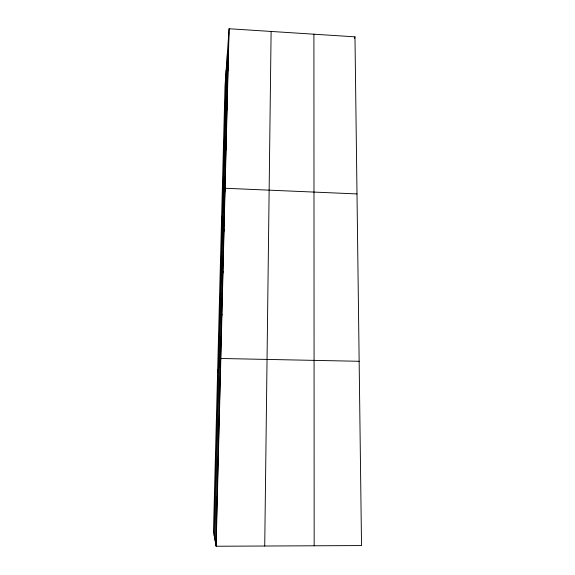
<?xml version="1.0" encoding="UTF-8"?>
<svg xmlns="http://www.w3.org/2000/svg" width="575" height="575" viewBox="0 0 575 575"><rect width="100%" height="100%" fill="white"/><g stroke="black" fill="none" stroke-linecap="round" stroke-linejoin="round"><path stroke-width="0.86" d="M264.73 546.02L271.113 31.445M214.202 535.634L226.147 70.143M215.036 540.241L227.441 52.016M215.934 545.222L228.821 32.696M216.121 546.25L229.102 28.75L354.976 36.836L361.524 545.56L216.121 546.25L213.476 531.595L224.998 86.221L229.102 28.75M228.34 51.671L228.62 47.883M227.858 70.869L228.138 67.239M227.369 90.282L227.643 86.818M226.881 109.926L227.147 106.627M226.377 129.799L226.643 126.673M225.874 149.903L226.133 146.956M225.364 170.243L225.623 167.483M221.397 225.508L225.098 188.262L356.996 193.926M224.336 211.047L224.588 208.66M223.819 231.502L224.07 229.303M223.301 252.195L223.546 250.197M222.777 273.139L223.014 271.335M222.245 294.328L222.482 292.725M221.706 315.768L221.936 314.381M221.159 337.467L221.382 336.296M217.602 372.154L220.829 358.484L359.152 361.287M220.045 381.663L220.268 380.938M354.401 38.36L354.976 36.836M219.478 404.168L219.693 403.679M217.149 497.023L217.343 497.519M216.545 520.972L216.732 521.726M313.907 34.198L314.166 545.783"/></g></svg>
